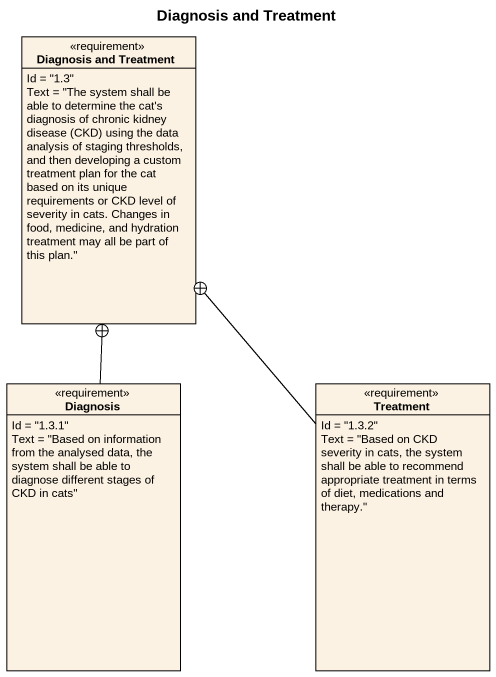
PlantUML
@startuml
title Diagnosis and Treatment
hide circle
hide empty members
class "Diagnosis and Treatment" as Diagnosis_and_Treatment <<requirement>> {
  Id = "1.3"
  {field} Text = "The system shall be able to determine the cat's diagnosis of chronic kidney disease (CKD) using the data analysis of staging thresholds, and then developing a custom treatment plan for the cat based on its unique requirements or CKD level of severity in cats. Changes in food, medicine, and hydration treatment may all be part of this plan."
}
class Diagnosis <<requirement>> {
  Id = "1.3.1"
  Text = "Based on information from the analysed data, the system shall be able to diagnose different stages of CKD in cats"
}
class Treatment <<requirement>> {
  Id = "1.3.2"
  Text = "Based on CKD severity in cats, the system shall be able to recommend appropriate treatment in terms of diet, medications and therapy."
}
Diagnosis -up-+ Diagnosis_and_Treatment
Treatment -up-+ Diagnosis_and_Treatment
@enduml
